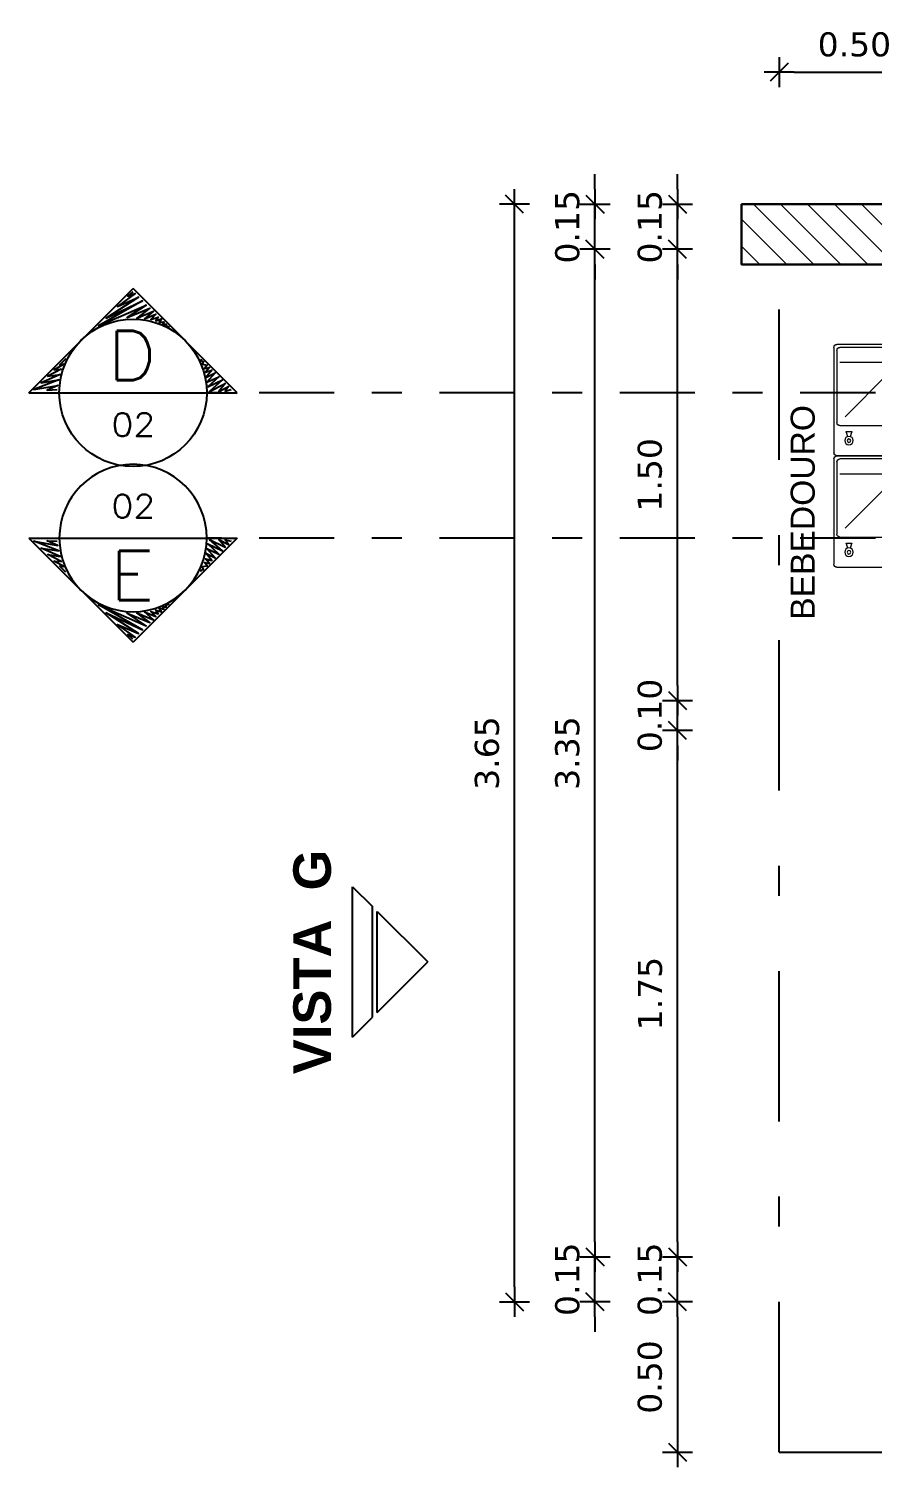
# Model space of a CAD drawing. Header units: inches. Extents: x -64 to 509, y -100 to 268.
# Drawn here: x -11.801 to -8.996, y 2.25 to 7.034 of the extents above; entities that cross this region are included whole.
import ezdxf
from ezdxf.enums import TextEntityAlignment as Align

# ---------------------------------------------------------------- set-up
doc = ezdxf.new("R2010")
doc.units = ezdxf.units.IN
doc.header["$MEASUREMENT"] = 0
doc.header["$PDMODE"] = 35
for name, pattern in [('DASHDOT', [1, 0.5, -0.25, 0, -0.25]), ('DASHDOT2', [0.5, 0.25, -0.125, 0, -0.125]), ('DASHDOTX2', [2, 1, -0.5, 0, -0.5])]:
    doc.linetypes.add(name, pattern=pattern)
for name, color, linetype in [('A-01', 1, 'Continuous'), ('ARQ-CTA-1_050', 1, 'Continuous'), ('INDICACAO', 2, 'Continuous'), ('PROJ COBERTA', 8, 'DASHDOTX2'), ('TXAMB', 2, 'Continuous')]:
    doc.layers.add(name, color=color, linetype=linetype)
for name, color, linetype, lineweight in [('BANHEIRO', 1, 'Continuous', 20), ('FO-Hachuras dos pilares', 9, 'Continuous', 5), ('FO-Pilares', 4, 'Continuous', 30)]:
    doc.layers.add(name, color=color, linetype=linetype, lineweight=lineweight)
doc.styles.add('FNDE Texto Cota 0050', font='verdana.ttf', dxfattribs={"height": 0.08})
doc.styles.add('ROMANS', font='arial.ttf')
doc.styles.add('SWISS', font='arialbd.ttf')
doc.styles.add('T15', font='SIMPLEX.shx', dxfattribs={"width": 1.1, "height": 0.075})
doc.styles.add('T32', font='SIMPLEX.shx', dxfattribs={"width": 1.1, "height": 0.32})
doc.dimstyles.new('FNDE 1-0050', dxfattribs={"dimscale": 5, "dimtxt": 0.08, "dimasz": 0.01, "dimexe": 0.15, "dimexo": 0.15, "dimgap": 0.01, "dimtad": 1, "dimzin": 1, "dimdsep": 46, "dimtxsty": 'FNDE Texto Cota 0050', "dimblk": 'tic', "dimcen": 0.015, "dimdle": 0.15, "dimse1": 1, "dimse2": 1, "dimclrd": 251, "dimclre": 251, "dimclrt": 256, "dimaunit": 1, "dimadec": 3, "dimazin": 0, "dimtfac": 1, "dimtix": 1, "dimtmove": 2, "dimatfit": 3, "dimldrblk": 'tic', "dimfxl": 0.15, "dimtvp": 1, "dimtolj": 1, "dimtzin": 0, "dimarcsym": 0})

# ---------------------------------------------------------------- blocks, each defined once
blk = doc.blocks.new('tic')
at = {"color": 251}
for p, q in [((0, -1), (0, 1)), ((-1, 0), (1, 0))]:
    blk.add_line(p, q, dxfattribs=at)
blk.add_line((-0.6, -0.6), (0.6, 0.6))
blk = doc.blocks.new('*D179')
at = {"layer": 'ARQ-CTA-1_050', "color": 251, "lineweight": -2, "transparency": 16777216}
blk.add_line((-9.255, 6.8897), (-8.855, 6.8897), dxfattribs=at)
at = {"layer": 'DEFPOINTS', "color": 0, "transparency": 16777216}
for p in [(-8.805, 6.8897), (-9.305, 6.2728), (-8.805, 6.2728)]:
    blk.add_point(p, dxfattribs=at)
at = {"layer": 'ARQ-CTA-1_050', "color": 251, "lineweight": -2, "transparency": 16777216, "xscale": 0.05, "yscale": 0.05, "zscale": 0.05, "rotation": 180}
blk.add_blockref('tic', (-9.305, 6.8897), dxfattribs=at)
at = {"layer": 'ARQ-CTA-1_050', "color": 251, "lineweight": -2, "transparency": 16777216, "xscale": 0.05, "yscale": 0.05, "zscale": 0.05}
blk.add_blockref('tic', (-8.805, 6.8897), dxfattribs=at)
at = {"layer": 'ARQ-CTA-1_050', "transparency": 16777216, "insert": (-9.055, 6.9814), "char_height": 0.08, "attachment_point": 5, "style": 'FNDE Texto Cota 0050'}
blk.add_mtext('\\A1;0.50', dxfattribs=at)
blk = doc.blocks.new('*D208')
at = {"layer": 'ARQ-CTA-1_050', "color": 251, "lineweight": -2, "transparency": 16777216}
for p, q in [((-9.6434, 3.0004), (-9.6434, 3.0504)), ((-9.6434, 2.8004), (-9.6434, 2.9504)), ((-9.6434, 2.7504), (-9.6434, 2.7004))]:
    blk.add_line(p, q, dxfattribs=at)
at = {"layer": 'DEFPOINTS', "color": 0, "transparency": 16777216}
for p in [(-9.6434, 2.9504), (-9.2075, 2.9504), (-9.2075, 2.8004)]:
    blk.add_point(p, dxfattribs=at)
at = {"layer": 'ARQ-CTA-1_050', "color": 251, "lineweight": -2, "transparency": 16777216, "xscale": 0.05, "yscale": 0.05, "zscale": 0.05}
for p, rotation in [((-9.6434, 2.9504), 270), ((-9.6434, 2.8004), 90)]:
    blk.add_blockref('tic', p, dxfattribs=dict(at, rotation=rotation))
at = {"layer": 'ARQ-CTA-1_050', "transparency": 16777216, "insert": (-9.735, 2.8754), "char_height": 0.08, "attachment_point": 5, "rotation": 90, "style": 'FNDE Texto Cota 0050'}
blk.add_mtext('\\A1;0.15', dxfattribs=at)
blk = doc.blocks.new('*D209')
at = {"layer": 'ARQ-CTA-1_050', "color": 251, "lineweight": -2, "transparency": 16777216}
blk.add_line((-9.6434, 3.0004), (-9.6434, 4.6504), dxfattribs=at)
at = {"layer": 'DEFPOINTS', "color": 0, "transparency": 16777216}
for p in [(-9.6434, 4.7004), (-9.2075, 4.7004), (-9.2075, 2.9504)]:
    blk.add_point(p, dxfattribs=at)
at = {"layer": 'ARQ-CTA-1_050', "color": 251, "lineweight": -2, "transparency": 16777216, "xscale": 0.05, "yscale": 0.05, "zscale": 0.05}
for p, rotation in [((-9.6434, 4.7004), 90), ((-9.6434, 2.9504), 270)]:
    blk.add_blockref('tic', p, dxfattribs=dict(at, rotation=rotation))
at = {"layer": 'ARQ-CTA-1_050', "transparency": 16777216, "insert": (-9.7343, 3.8254), "char_height": 0.08, "attachment_point": 5, "rotation": 90, "style": 'FNDE Texto Cota 0050'}
blk.add_mtext('\\A1;1.75', dxfattribs=at)
blk = doc.blocks.new('*D210')
at = {"layer": 'ARQ-CTA-1_050', "color": 251, "lineweight": -2, "transparency": 16777216}
for p, q in [((-9.6434, 4.8504), (-9.6434, 4.9004)), ((-9.6434, 4.7004), (-9.6434, 4.8004)), ((-9.6434, 4.6504), (-9.6434, 4.6004))]:
    blk.add_line(p, q, dxfattribs=at)
at = {"layer": 'DEFPOINTS', "color": 0, "transparency": 16777216}
for p in [(-9.6434, 4.8004), (-9.2075, 4.8004), (-9.2075, 4.7004)]:
    blk.add_point(p, dxfattribs=at)
at = {"layer": 'ARQ-CTA-1_050', "color": 251, "lineweight": -2, "transparency": 16777216, "xscale": 0.05, "yscale": 0.05, "zscale": 0.05}
for p, rotation in [((-9.6434, 4.8004), 270), ((-9.6434, 4.7004), 90)]:
    blk.add_blockref('tic', p, dxfattribs=dict(at, rotation=rotation))
at = {"layer": 'ARQ-CTA-1_050', "transparency": 16777216, "insert": (-9.735, 4.7504), "char_height": 0.08, "attachment_point": 5, "rotation": 90, "style": 'FNDE Texto Cota 0050'}
blk.add_mtext('\\A1;0.10', dxfattribs=at)
blk = doc.blocks.new('*D211')
at = {"layer": 'ARQ-CTA-1_050', "color": 251, "lineweight": -2, "transparency": 16777216}
blk.add_line((-9.6434, 4.8504), (-9.6434, 6.2504), dxfattribs=at)
at = {"layer": 'DEFPOINTS', "color": 0, "transparency": 16777216}
for p in [(-9.6434, 6.3004), (-8.6875, 6.3004), (-9.2075, 4.8004)]:
    blk.add_point(p, dxfattribs=at)
at = {"layer": 'ARQ-CTA-1_050', "color": 251, "lineweight": -2, "transparency": 16777216, "xscale": 0.05, "yscale": 0.05, "zscale": 0.05}
for p, rotation in [((-9.6434, 6.3004), 90), ((-9.6434, 4.8004), 270)]:
    blk.add_blockref('tic', p, dxfattribs=dict(at, rotation=rotation))
at = {"layer": 'ARQ-CTA-1_050', "transparency": 16777216, "insert": (-9.735, 5.5504), "char_height": 0.08, "attachment_point": 5, "rotation": 90, "style": 'FNDE Texto Cota 0050'}
blk.add_mtext('\\A1;1.50', dxfattribs=at)
blk = doc.blocks.new('*D212')
at = {"layer": 'ARQ-CTA-1_050', "color": 251, "lineweight": -2, "transparency": 16777216}
for p, q in [((-9.9178, 3.0004), (-9.9178, 3.0504)), ((-9.9178, 2.8004), (-9.9178, 2.9504)), ((-9.9178, 2.7504), (-9.9178, 2.7004))]:
    blk.add_line(p, q, dxfattribs=at)
at = {"layer": 'DEFPOINTS', "color": 0, "transparency": 16777216}
for p in [(-9.9178, 2.9504), (-9.2601, 2.9504), (-9.2601, 2.8004)]:
    blk.add_point(p, dxfattribs=at)
at = {"layer": 'ARQ-CTA-1_050', "color": 251, "lineweight": -2, "transparency": 16777216, "xscale": 0.05, "yscale": 0.05, "zscale": 0.05}
for p, rotation in [((-9.9178, 2.9504), 270), ((-9.9178, 2.8004), 90)]:
    blk.add_blockref('tic', p, dxfattribs=dict(at, rotation=rotation))
at = {"layer": 'ARQ-CTA-1_050', "transparency": 16777216, "insert": (-10.0095, 2.8754), "char_height": 0.08, "attachment_point": 5, "rotation": 90, "style": 'FNDE Texto Cota 0050'}
blk.add_mtext('\\A1;0.15', dxfattribs=at)
blk = doc.blocks.new('*D213')
at = {"layer": 'ARQ-CTA-1_050', "color": 251, "lineweight": -2, "transparency": 16777216}
blk.add_line((-9.9178, 3.0004), (-9.9178, 6.2504), dxfattribs=at)
at = {"layer": 'DEFPOINTS', "color": 0, "transparency": 16777216}
for p in [(-9.9178, 6.3004), (-8.7852, 6.3004), (-9.2601, 2.9504)]:
    blk.add_point(p, dxfattribs=at)
at = {"layer": 'ARQ-CTA-1_050', "color": 251, "lineweight": -2, "transparency": 16777216, "xscale": 0.05, "yscale": 0.05, "zscale": 0.05}
for p, rotation in [((-9.9178, 6.3004), 90), ((-9.9178, 2.9504), 270)]:
    blk.add_blockref('tic', p, dxfattribs=dict(at, rotation=rotation))
at = {"layer": 'ARQ-CTA-1_050', "transparency": 16777216, "insert": (-10.0095, 4.6254), "char_height": 0.08, "attachment_point": 5, "rotation": 90, "style": 'FNDE Texto Cota 0050'}
blk.add_mtext('\\A1;3.35', dxfattribs=at)
blk = doc.blocks.new('*D220')
at = {"layer": 'ARQ-CTA-1_050', "color": 251, "lineweight": -2, "transparency": 16777216}
blk.add_line((-10.1851, 2.8504), (-10.1851, 6.4004), dxfattribs=at)
at = {"layer": 'DEFPOINTS', "color": 0, "transparency": 16777216}
for p in [(-10.1851, 6.4504), (-9.9678, 6.4504), (-9.305, 2.8004)]:
    blk.add_point(p, dxfattribs=at)
at = {"layer": 'ARQ-CTA-1_050', "color": 251, "lineweight": -2, "transparency": 16777216, "xscale": 0.05, "yscale": 0.05, "zscale": 0.05}
for p, rotation in [((-10.1851, 6.4504), 90), ((-10.1851, 2.8004), 270)]:
    blk.add_blockref('tic', p, dxfattribs=dict(at, rotation=rotation))
at = {"layer": 'ARQ-CTA-1_050', "transparency": 16777216, "insert": (-10.2767, 4.6254), "char_height": 0.08, "attachment_point": 5, "rotation": 90, "style": 'FNDE Texto Cota 0050'}
blk.add_mtext('\\A1;3.65', dxfattribs=at)
blk = doc.blocks.new('*D221')
at = {"layer": 'ARQ-CTA-1_050', "color": 251, "lineweight": -2, "transparency": 16777216}
blk.add_line((-9.6434, 2.7504), (-9.6434, 2.3504), dxfattribs=at)
at = {"layer": 'DEFPOINTS', "color": 0, "transparency": 16777216}
for p in [(-9.2075, 2.8004), (-9.6434, 2.3004), (-9.2075, 2.3004)]:
    blk.add_point(p, dxfattribs=at)
at = {"layer": 'ARQ-CTA-1_050', "color": 251, "lineweight": -2, "transparency": 16777216, "xscale": 0.05, "yscale": 0.05, "zscale": 0.05}
for p, rotation in [((-9.6434, 2.8004), 90), ((-9.6434, 2.3004), 270)]:
    blk.add_blockref('tic', p, dxfattribs=dict(at, rotation=rotation))
at = {"layer": 'ARQ-CTA-1_050', "transparency": 16777216, "insert": (-9.735, 2.5504), "char_height": 0.08, "attachment_point": 5, "rotation": 90, "style": 'FNDE Texto Cota 0050'}
blk.add_mtext('\\A1;0.50', dxfattribs=at)
blk = doc.blocks.new('corte')
at = {"layer": 'A-01', "color": 4}
for p, q in [((0, 0.6935), (0, -0.6935)), ((0, 0.6935), (0.6935, 0)), ((0, -0.6935), (0.6935, 0))]:
    blk.add_line(p, q, dxfattribs=at)
at = {"layer": 'A-01', "color": 4, "linetype": 'DASHDOT2', "ltscale": 2}
blk.add_line((0, -6.1383), (0, -0.4904), dxfattribs=at)
at = {"layer": 'A-01', "color": 2}
for points in [[(0.227, 0.4471), (0.1871, 0.487), (0.1902, 0.4594), (0.1533, 0.5239), (0.1564, 0.4778), (0.1103, 0.567), (0.1226, 0.484), (0.0673, 0.61), (0.0857, 0.4932), (0.0212, 0.6592), (0.0488, 0.4993), (0.0181, 0.5701), (0.0212, 0.5055)], [(0.6726, 0.0012), (0.6419, 0.035), (0.6603, -0.0142), (0.5743, 0.1027), (0.6357, -0.0357), (0.4974, 0.1796), (0.6111, -0.0634), (0.4452, 0.2287), (0.5835, -0.088), (0.5005, 0.0381), (0.562, -0.1126), (0.4974, -0.0265), (0.5435, -0.1372), (0.4913, -0.0757), (0.522, -0.1525), (0.4882, -0.1187), (0.5036, -0.1679), (0.479, -0.1525), (0.4913, -0.1894), (0.4667, -0.1741), (0.4729, -0.2048), (0.4575, -0.1987), (0.4575, -0.2202), (0.4452, -0.2202), (0.4391, -0.2417)], [(0.224, -0.4539), (0.2147, -0.4508), (0.2086, -0.4692), (0.1902, -0.46), (0.184, -0.4938), (0.1625, -0.4754), (0.1687, -0.5092), (0.1379, -0.4815), (0.1502, -0.5246), (0.1011, -0.4846), (0.1318, -0.5461), (0.0703, -0.4908), (0.1072, -0.5707), (0.0396, -0.4969), (0.0857, -0.5953), (0.0089, -0.5092), (0.0611, -0.6138), (0.0089, -0.5707), (0.0427, -0.6353), (0.0119, -0.6138), (0.0212, -0.6537)]]:
    blk.add_lwpolyline(points, dxfattribs=at)
at = {"layer": 'A-01', "color": 4}
blk.add_circle((0, 0), 0.4904, dxfattribs=at)
blk = doc.blocks.new('Ind-fac')
at = {"color": 2}
for p, q in [((-0.601, -0.897), (-0.001, -0.297)), ((0.599, -0.897), (-0.001, -0.297)), ((-0.893, -1.19), (-0.657, -0.954)), ((-0.657, -0.954), (0.656, -0.954)), ((-0.601, -0.897), (0.599, -0.897)), ((0.892, -1.19), (0.656, -0.954)), ((-0.893, -1.19), (0.892, -1.19))]:
    blk.add_line(p, q, dxfattribs=at)
at = {"color": 3, "style": 'SWISS', "flags": 4}
blk.add_attdef('N', text='', height=0.25, dxfattribs=at).set_placement((0.002, -0.635), align=Align.MIDDLE_CENTER)
blk = doc.blocks.new('A$C164B22D6')
for p, q in [((-0.36, 0.01), (-0.36, 0.26)), ((-0.35, 0.27), (0, 0.27)), ((-0.35, 0.02), (-0.35, 0.25)), ((-0.34, 0.26), (-0.1, 0.26)), ((-0.3, 0.11), (-0.3, 0.25)), ((-0.09, 0.25), (-0.09, 0.02)), ((0.01, 0.26), (0.01, 0.01)), ((0.011, 0.01), (0.011, 0.26)), ((0.021, 0.27), (0.371, 0.27)), ((0.021, 0.02), (0.021, 0.25)), ((0.031, 0.26), (0.271, 0.26)), ((0.071, 0.11), (0.071, 0.25)), ((0.281, 0.25), (0.281, 0.055)), ((0.381, 0.26), (0.381, 0.01)), ((-0.1196, 0.233), (-0.261, 0.0916)), ((-0.07, 0.2286), (-0.07, 0.2114)), ((-0.0687, 0.2296), (-0.0534, 0.2245)), ((-0.0534, 0.2155), (-0.0687, 0.2104)), ((0.2514, 0.233), (0.11, 0.0916)), ((0.301, 0.2286), (0.301, 0.2114)), ((0.3023, 0.2296), (0.3176, 0.2245)), ((0.3176, 0.2155), (0.3023, 0.2104)), ((-0.1, 0.06), (-0.25, 0.06)), ((0.271, 0.06), (0.121, 0.06)), ((0.331, 0.055), (0.231, 0.055)), ((0, 0), (-0.35, 0)), ((-0.1, 0.01), (-0.34, 0.01)), ((0.041, 0), (0.021, 0)), ((0.271, 0.01), (0.031, 0.01)), ((0.041, -0.03), (0.041, 0)), ((0.351, 0), (0.041, 0)), ((0.331, 0.045), (0.231, 0.045)), ((0.281, 0.045), (0.281, 0.02)), ((0.371, 0), (0.351, 0)), ((0.351, 0), (0.351, -0.03)), ((0.351, -0.03), (0.041, -0.03))]:
    blk.add_line(p, q)
for centre, radius in [((-0.04, 0.22), 0.0142), ((-0.04, 0.22), 0.00596), ((0.331, 0.22), 0.0142), ((0.331, 0.22), 0.00596), ((-0.3, 0.06), 0.0223), ((0.071, 0.06), 0.0223)]:
    blk.add_circle(centre, radius)
for centre, radius, start, end in [((-0.35, 0.26), 0.01, 90, 180), ((-0.34, 0.25), 0.01, 90, 180), ((-0.1, 0.25), 0.01, 0, 90), ((0, 0.26), 0.01, 0, 90), ((0.021, 0.26), 0.01, 90, 180), ((0.031, 0.25), 0.01, 90, 180), ((0.271, 0.25), 0.01, 0, 90), ((0.371, 0.26), 0.01, 0, 90), ((-0.069, 0.2286), 0.001, 71.5651, 180), ((-0.069, 0.2114), 0.001, 180, 288.4349), ((0.302, 0.2286), 0.001, 71.5651, 180), ((0.302, 0.2114), 0.001, 180, 288.4349), ((0.231, 0.05), 0.005, 90, 270), ((0.331, 0.05), 0.0147, 199.9134, 160.0866), ((0.331, 0.05), 0.00499, 270, 90), ((-0.35, 0.01), 0.01, 180, 270), ((-0.34, 0.02), 0.01, 180, 270), ((-0.1, 0.02), 0.01, 270, 0), ((0, 0.01), 0.01, 270, 0), ((0.021, 0.01), 0.01, 180, 270), ((0.031, 0.02), 0.01, 180, 270), ((0.271, 0.02), 0.01, 270, 0), ((0.371, 0.01), 0.01, 270, 0)]:
    blk.add_arc(centre, radius, start, end)
blk = doc.blocks.new('*D463')
at = {"layer": 'ARQ-CTA-1_050', "color": 251, "lineweight": -2, "transparency": 16777216}
for p, q in [((-9.6434, 6.5004), (-9.6434, 6.5504)), ((-9.6434, 6.3004), (-9.6434, 6.4504)), ((-9.6434, 6.2504), (-9.6434, 6.2004))]:
    blk.add_line(p, q, dxfattribs=at)
at = {"layer": 'DEFPOINTS', "color": 0, "transparency": 16777216}
for p in [(-9.6434, 6.4504), (-9.5825, 6.4504), (-8.6875, 6.3004)]:
    blk.add_point(p, dxfattribs=at)
at = {"layer": 'ARQ-CTA-1_050', "color": 251, "lineweight": -2, "transparency": 16777216, "xscale": 0.05, "yscale": 0.05, "zscale": 0.05}
for p, rotation in [((-9.6434, 6.4504), 270), ((-9.6434, 6.3004), 90)]:
    blk.add_blockref('tic', p, dxfattribs=dict(at, rotation=rotation))
at = {"layer": 'ARQ-CTA-1_050', "transparency": 16777216, "insert": (-9.735, 6.3754), "char_height": 0.08, "attachment_point": 5, "rotation": 90, "style": 'FNDE Texto Cota 0050'}
blk.add_mtext('\\A1;0.15', dxfattribs=at)
blk = doc.blocks.new('*D465')
at = {"layer": 'ARQ-CTA-1_050', "color": 251, "lineweight": -2, "transparency": 16777216}
for p, q in [((-9.9178, 6.5004), (-9.9178, 6.5504)), ((-9.9178, 6.3004), (-9.9178, 6.4504)), ((-9.9178, 6.2504), (-9.9178, 6.2004))]:
    blk.add_line(p, q, dxfattribs=at)
at = {"layer": 'DEFPOINTS', "color": 0, "transparency": 16777216}
for p in [(-9.9178, 6.4504), (-8.7852, 6.4504), (-8.7852, 6.3004)]:
    blk.add_point(p, dxfattribs=at)
at = {"layer": 'ARQ-CTA-1_050', "color": 251, "lineweight": -2, "transparency": 16777216, "xscale": 0.05, "yscale": 0.05, "zscale": 0.05}
for p, rotation in [((-9.9178, 6.4504), 270), ((-9.9178, 6.3004), 90)]:
    blk.add_blockref('tic', p, dxfattribs=dict(at, rotation=rotation))
at = {"layer": 'ARQ-CTA-1_050', "transparency": 16777216, "insert": (-10.0095, 6.3754), "char_height": 0.08, "attachment_point": 5, "rotation": 90, "style": 'FNDE Texto Cota 0050'}
blk.add_mtext('\\A1;0.15', dxfattribs=at)

msp = doc.modelspace()

# ---------------------------------------------------------------- hatches: boundary and pattern name
at = {"layer": 'FO-Hachuras dos pilares', "linetype": 'Continuous'}
h = msp.add_hatch(dxfattribs=at)
h.set_pattern_fill('ANSI31', color=256, scale=0.02, angle=-90, style=0)
h.set_pattern_definition([(315, (-30.579987, 16.055366), (0.04490128, 0.04490128), [])])
h.paths.add_polyline_path([(-9.43, 6.4504), (-9.43, 6.3504), (-9.43, 6.2504), (-9.0425, 6.2504), (-8.655, 6.2504), (-8.655, 6.3504), (-8.655, 6.4504), (-9.0425, 6.4504), (-9.43, 6.4504)])

# ---------------------------------------------------------------- linework, layer by layer
at = {"layer": 'FO-Pilares'}
msp.add_lwpolyline([(-9.43, 6.4504), (-9.43, 6.3504), (-9.43, 6.2504), (-9.0425, 6.2504), (-8.655, 6.2504), (-8.655, 6.3504), (-8.655, 6.4504), (-9.0425, 6.4504), (-9.43, 6.4504)], close=True, dxfattribs=at)
at = {"layer": 'PROJ COBERTA', "linetype": 'DASHDOT'}
for q in [(-9.305, 6.2504), (12.045, 2.3004)]:
    msp.add_line((-9.305, 2.3004), q, dxfattribs=at)

# ---------------------------------------------------------------- block references
at = {"yscale": 0.5, "zscale": 0.5, "rotation": 90}
for p, xscale in [((-11.4544, 5.8233), 0.5), ((-11.4544, 5.3403), -0.5)]:
    msp.add_blockref('corte', p, dxfattribs=dict(at, xscale=xscale))
at = {"layer": 'BANHEIRO', "xscale": -1, "rotation": 90}
msp.add_blockref('A$C164B22D6', (-8.853, 5.6242), dxfattribs=at)
at = {"layer": 'INDICACAO'}
ref = msp.add_blockref('Ind-fac', (-10.3906, 3.9308), dxfattribs=dict(at, xscale=-0.2799999999988358, yscale=0.2799999999988358, zscale=0.2799999999988358, rotation=270))
ref.add_attrib('N', 'VISTA  G', dxfattribs={"layer": '0', "color": 3, "height": 0.125, "rotation": 90, "style": 'SWISS'}).set_placement((-10.8587, 3.9308), align=Align.MIDDLE_CENTER)

# ---------------------------------------------------------------- texts
at = {"layer": 'A-01', "color": 6, "style": 'T32', "width": 1.1}
for tag, p in [('D', (-11.4581, 5.9476)), ('E', (-11.4581, 5.216))]:
    msp.add_attdef(tag, text='E', height=0.1642, dxfattribs=at).set_placement(p, align=Align.MIDDLE)
at = {"layer": 'A-01', "color": 3, "style": 'T15', "width": 1.1}
for p in [(-11.4534, 5.7173), (-11.4534, 5.4463)]:
    msp.add_attdef('02', text='00', height=0.07695, dxfattribs=at).set_placement(p, align=Align.MIDDLE)
at = {"layer": 'TXAMB', "style": 'ROMANS'}
msp.add_text('BEBEDOURO', height=0.08, rotation=90, dxfattribs=at).set_placement((-9.1869, 5.4256), align=Align.CENTER)

# ---------------------------------------------------------------- dimensions: what is measured, and where the dimension line sits
at = {"layer": 'ARQ-CTA-1_050'}
dim = msp.add_linear_dim(base=(-8.805, 6.8897), p1=(-9.305, 6.2728), p2=(-8.805, 6.2728), dimstyle='FNDE 1-0050', dxfattribs=at)
dim.commit()
dim.dimension.update_dxf_attribs({"geometry": '*D179', "text_midpoint": (-9.055, 6.9814)})
for base, p1, p2, picture, middle in [((-9.9178, 6.4504), (-8.7852, 6.3004), (-8.7852, 6.4504), '*D465', (-10.0095, 6.3754)), ((-9.6434, 6.4504), (-8.6875, 6.3004), (-9.5825, 6.4504), '*D463', (-9.735, 6.3754)), ((-10.1851, 6.4504), (-9.305, 2.8004), (-9.9678, 6.4504), '*D220', (-10.2767, 4.6254)), ((-9.9178, 6.3004), (-9.2601, 2.9504), (-8.7852, 6.3004), '*D213', (-10.0095, 4.6254)), ((-9.6434, 6.3004), (-9.2075, 4.8004), (-8.6875, 6.3004), '*D211', (-9.735, 5.5504)), ((-9.6434, 4.8004), (-9.2075, 4.7004), (-9.2075, 4.8004), '*D210', (-9.735, 4.7504)), ((-9.6434, 4.7004), (-9.2075, 2.9504), (-9.2075, 4.7004), '*D209', (-9.7343, 3.8254)), ((-9.9178, 2.9504), (-9.2601, 2.8004), (-9.2601, 2.9504), '*D212', (-10.0095, 2.8754)), ((-9.6434, 2.9504), (-9.2075, 2.8004), (-9.2075, 2.9504), '*D208', (-9.735, 2.8754)), ((-9.6434, 2.3004), (-9.2075, 2.8004), (-9.2075, 2.3004), '*D221', (-9.735, 2.5504))]:
    dim = msp.add_linear_dim(base=base, p1=p1, p2=p2, angle=90, dimstyle='FNDE 1-0050', dxfattribs=at)
    dim.commit()
    dim.dimension.update_dxf_attribs({"geometry": picture, "text_midpoint": middle})

doc.saveas('drawing.dxf')
